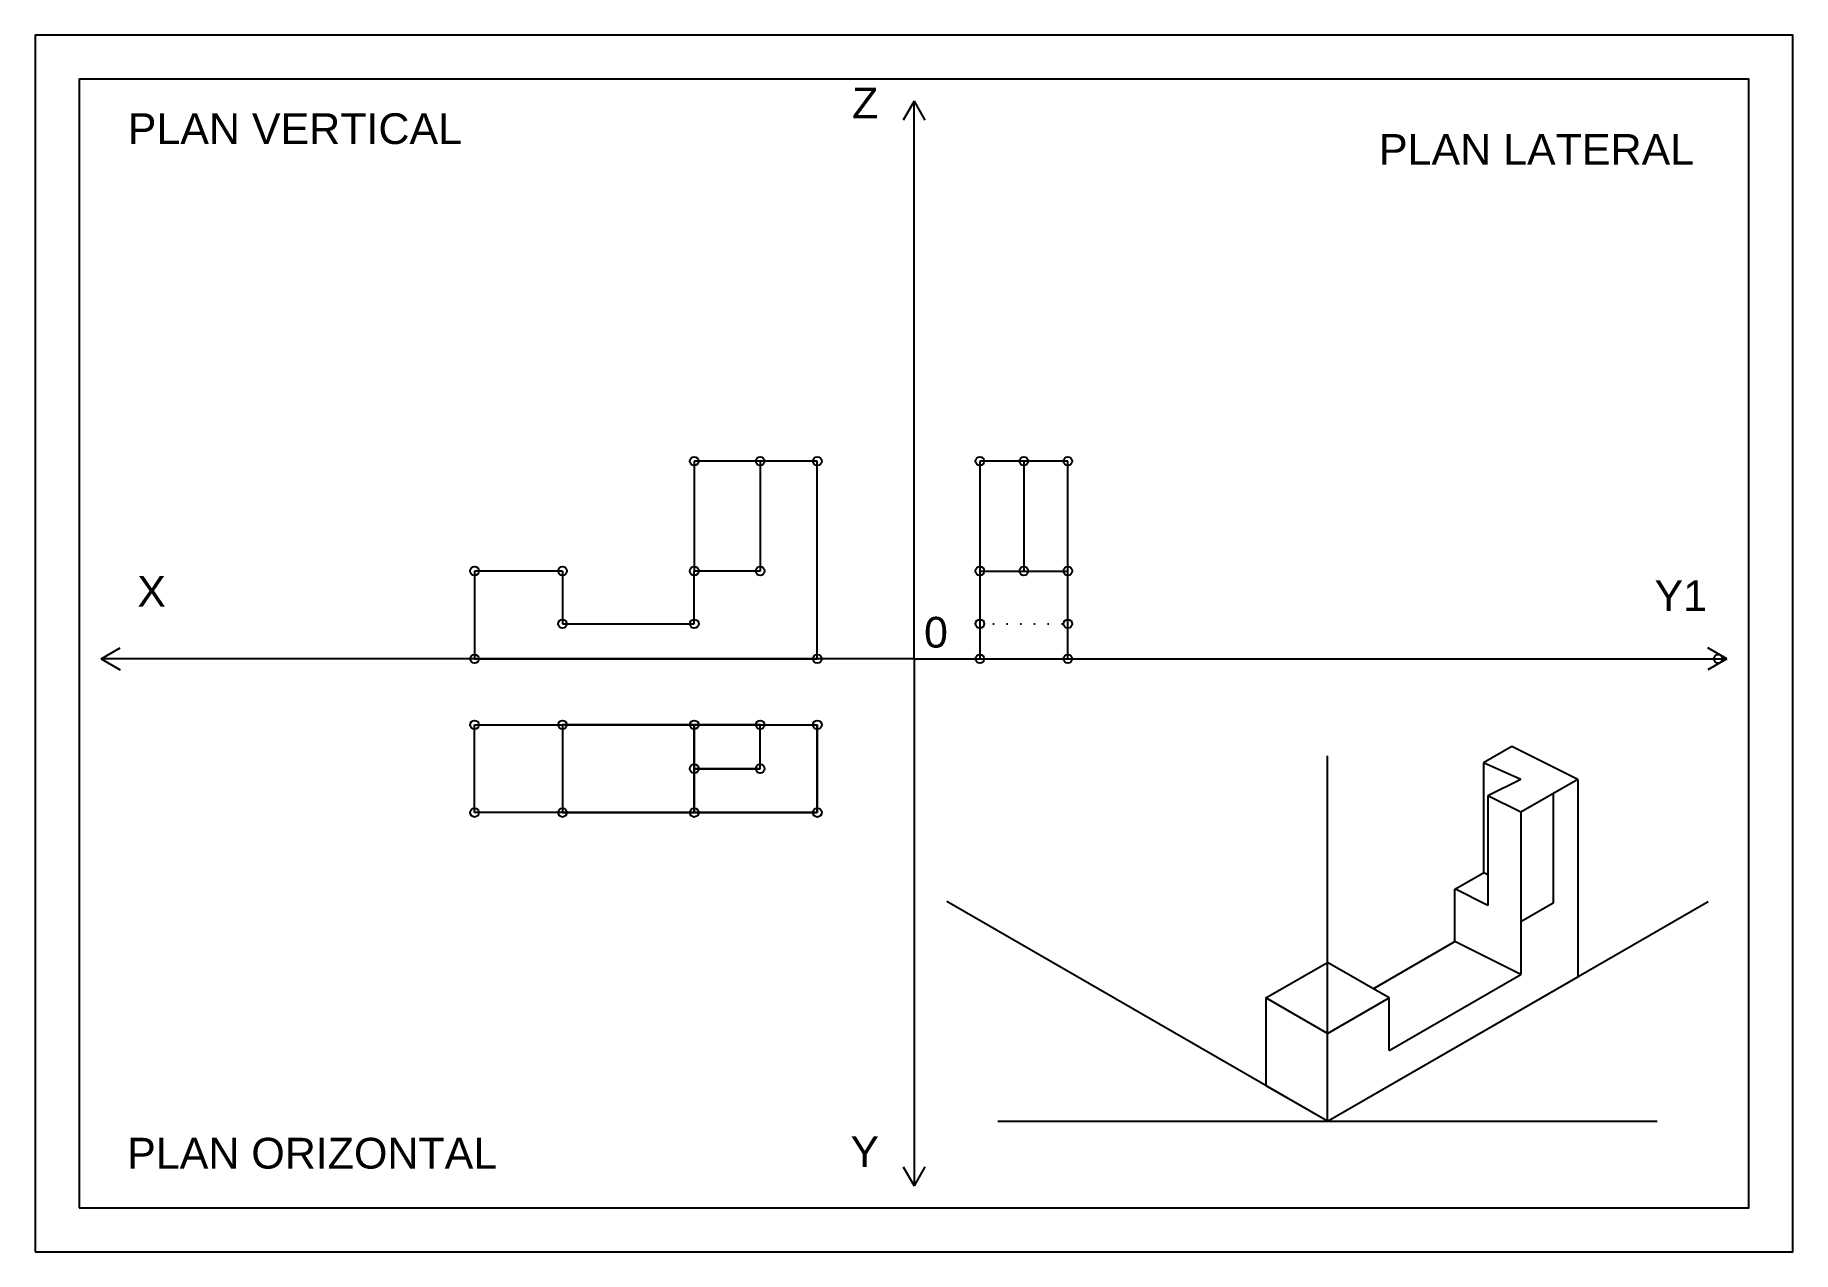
# Model space of a CAD drawing. Header units: millimetres. Extents: x 10 to 410, y 10 to 287.
import ezdxf

# ---------------------------------------------------------------- set-up
doc = ezdxf.new("R2010")
doc.units = ezdxf.units.MM
doc.linetypes.add('ACAD_ISO07W100', pattern=[3, 0, -3])
for name, color, linetype in [('3D', 130, 'Continuous'), ('LINII ABCD', 1, 'Continuous'), ('LINII EFUV', 3, 'Continuous'), ('LINII IJLK', 50, 'Continuous'), ('LINII MTTZSP1N', 131, 'Continuous'), ('LINII RPWY', 5, 'Continuous'), ('PUNCTUL A', 4, 'Continuous'), ('PUNCTUL B', 1, 'Continuous'), ('PUNCTUL C', 2, 'Continuous'), ('PUNCTUL D', 5, 'Continuous'), ('PUNCTUL E', 40, 'Continuous'), ('PUNCTUL F', 6, 'Continuous'), ('PUNCTUL I', 104, 'Continuous'), ('PUNCTUL J', 154, 'Continuous'), ('PUNCTUL K', 8, 'Continuous'), ('PUNCTUL L', 220, 'Continuous'), ('PUNCTUL M', 110, 'Continuous'), ('PUNCTUL N', 130, 'Continuous'), ('PUNCTUL P', 200, 'Continuous'), ('PUNCTUL P1', 24, 'Continuous'), ('PUNCTUL R', 1, 'Continuous'), ('PUNCTUL S', 140, 'Continuous'), ('PUNCTUL T', 50, 'Continuous'), ('PUNCTUL TZ', 201, 'Continuous'), ('PUNCTUL U', 32, 'Continuous'), ('PUNCTUL V', 93, 'Continuous'), ('PUNCTUL W', 170, 'Continuous'), ('PUNCTUL Y', 80, 'Continuous'), ('VERTICAL', 10, 'Continuous')]:
    doc.layers.add(name, color=color, linetype=linetype)
doc.styles.get("Standard").update_dxf_attribs({"font": 'arial.ttf'})

msp = doc.modelspace()

# ---------------------------------------------------------------- linework, layer by layer
for p, q in [((210, 272), (207.5, 267.67)), ((210, 145), (210, 272)), ((210, 272), (212.5, 267.67)), ((25, 145), (29.33, 147.5)), ((210, 145), (25, 145)), ((25, 145), (29.33, 142.5)), ((210, 145), (395, 145)), ((210, 145), (210, 25)), ((395, 145), (390.67, 147.5)), ((395, 145), (390.67, 142.5)), ((304.1, 39.74), (304.1, 122.9)), ((304.1, 39.74), (217.5, 89.74)), ((304.1, 39.74), (390.7, 89.74)), ((304.1, 39.74), (304.1, 59.74)), ((229.1, 39.74), (379.1, 39.74)), ((207.5, 29.33), (210, 25)), ((212.5, 29.33), (210, 25))]:
    msp.add_line(p, q)
for points in [[(10, 10), (410, 10), (410, 287), (10, 287)], [(20, 20), (400, 20), (400, 277), (20, 277)]]:
    msp.add_lwpolyline(points, close=True)
at = {"layer": '3D'}
for p, q in [((346.08, 125.07), (339.58, 121.32)), ((361.09, 117.57), (346.08, 125.07)), ((348.09, 117.57), (339.58, 121.32)), ((339.58, 121.32), (339.58, 96.32)), ((348.09, 117.57), (340.59, 113.82)), ((361.09, 117.57), (348.1, 110.07)), ((361.09, 117.57), (361.09, 92.61)), ((348.1, 110.07), (340.59, 113.82)), ((340.59, 113.82), (340.59, 88.86)), ((355.46, 114.32), (355.46, 89.39)), ((348.1, 110.07), (348.1, 85.11)), ((333.09, 92.57), (339.58, 96.32)), ((340.59, 95.82), (339.55, 96.34)), ((340.59, 88.86), (333.09, 92.61)), ((333.09, 80.64), (333.09, 92.57)), ((361.09, 92.61), (361.09, 72.64)), ((355.46, 89.39), (348.1, 85.14)), ((348.1, 85.11), (348.1, 73.14)), ((314.49, 69.91), (333.09, 80.64)), ((348.1, 73.14), (333.09, 80.64)), ((290.1, 67.82), (304.1, 75.91)), ((318.1, 67.82), (304.1, 75.91)), ((304.1, 39.74), (361.09, 72.64)), ((318.1, 55.82), (348.1, 73.14)), ((304.1, 59.74), (290.1, 67.82)), ((290.1, 67.82), (290.1, 47.82)), ((304.1, 59.74), (318.1, 67.82)), ((318.1, 55.82), (318.1, 67.82)), ((304.1, 39.74), (304.1, 59.74)), ((304.1, 39.74), (290.1, 47.82))]:
    msp.add_line(p, q, dxfattribs=at)
at = {"layer": 'LINII ABCD'}
for p, q in [((110, 110), (110, 130)), ((110, 130), (130, 130)), ((130, 130), (130, 110)), ((130, 110), (110, 110))]:
    msp.add_line(p, q, dxfattribs=at)
at = {"layer": 'LINII EFUV'}
for p, q in [((110, 110), (110, 130)), ((110, 130), (188, 130)), ((188, 130), (188, 110)), ((188, 110), (110, 110))]:
    msp.add_line(p, q, dxfattribs=at)
at = {"layer": 'LINII IJLK'}
for p, q in [((130, 130), (130, 110)), ((160, 130), (130, 130)), ((160, 110), (160, 130)), ((130, 110), (160, 110))]:
    msp.add_line(p, q, dxfattribs=at)
at = {"layer": 'LINII MTTZSP1N'}
for p, q in [((188, 110), (188, 130)), ((160, 120), (160, 110)), ((175, 120), (160, 120)), ((160, 110), (188, 110))]:
    msp.add_line(p, q, dxfattribs=at)
at = {"layer": 'LINII RPWY'}
for p, q in [((175, 130), (160, 130)), ((160, 130), (160, 120)), ((175, 120), (175, 130)), ((160, 120), (175, 120))]:
    msp.add_line(p, q, dxfattribs=at)
at = {"layer": 'PUNCTUL A'}
for centre in [(110, 165), (245, 165), (110, 110)]:
    msp.add_circle(centre, 1, dxfattribs=at)
at = {"layer": 'PUNCTUL B'}
for centre in [(225, 165), (110, 130)]:
    msp.add_circle(centre, 1, dxfattribs=at)
at = {"layer": 'PUNCTUL C'}
for centre in [(130, 165), (225, 165), (130, 130)]:
    msp.add_circle(centre, 1, dxfattribs=at)
at = {"layer": 'PUNCTUL D'}
for centre in [(245, 165), (130, 110)]:
    msp.add_circle(centre, 1, dxfattribs=at)
at = {"layer": 'PUNCTUL E'}
for centre in [(110, 145), (245, 145), (110, 110)]:
    msp.add_circle(centre, 1, dxfattribs=at)
at = {"layer": 'PUNCTUL F'}
for centre in [(225, 145), (110, 130)]:
    msp.add_circle(centre, 1, dxfattribs=at)
at = {"layer": 'PUNCTUL I'}
for centre in [(130, 153), (225, 153), (130, 130)]:
    msp.add_circle(centre, 1, dxfattribs=at)
at = {"layer": 'PUNCTUL J'}
for centre in [(245, 153), (130, 110)]:
    msp.add_circle(centre, 1, dxfattribs=at)
at = {"layer": 'PUNCTUL K'}
for centre in [(160, 153), (225, 153), (160, 130)]:
    msp.add_circle(centre, 1, dxfattribs=at)
at = {"layer": 'PUNCTUL L'}
for centre in [(245, 153), (160, 110)]:
    msp.add_circle(centre, 1, dxfattribs=at)
at = {"layer": 'PUNCTUL M'}
for centre in [(160, 190), (235, 190), (160, 120)]:
    msp.add_circle(centre, 1, dxfattribs=at)
at = {"layer": 'PUNCTUL N'}
for centre in [(175, 190), (235, 190), (175, 120)]:
    msp.add_circle(centre, 1, dxfattribs=at)
at = {"layer": 'PUNCTUL P'}
for centre in [(175, 165), (235, 165), (175, 120)]:
    msp.add_circle(centre, 1, dxfattribs=at)
at = {"layer": 'PUNCTUL P1'}
for centre in [(225, 190), (175, 130)]:
    msp.add_circle(centre, 1, dxfattribs=at)
at = {"layer": 'PUNCTUL R'}
for centre in [(160, 165), (235, 165), (160, 120)]:
    msp.add_circle(centre, 1, dxfattribs=at)
at = {"layer": 'PUNCTUL S'}
for centre in [(188, 190), (225, 190), (188, 130)]:
    msp.add_circle(centre, 1, dxfattribs=at)
at = {"layer": 'PUNCTUL T'}
for centre in [(245, 190), (160, 110)]:
    msp.add_circle(centre, 1, dxfattribs=at)
at = {"layer": 'PUNCTUL TZ'}
for centre in [(245, 190), (393, 145), (188, 110)]:
    msp.add_circle(centre, 1, dxfattribs=at)
at = {"layer": 'PUNCTUL U'}
for centre in [(188, 145), (225, 145), (188, 130)]:
    msp.add_circle(centre, 1, dxfattribs=at)
at = {"layer": 'PUNCTUL V'}
for centre in [(245, 145), (188, 110)]:
    msp.add_circle(centre, 1, dxfattribs=at)
at = {"layer": 'PUNCTUL W'}
for centre in [(245, 165), (175, 130)]:
    msp.add_circle(centre, 1, dxfattribs=at)
at = {"layer": 'PUNCTUL Y'}
for centre in [(245, 165), (160, 130)]:
    msp.add_circle(centre, 1, dxfattribs=at)
at = {"layer": 'VERTICAL'}
for p, q in [((175, 190), (160, 190)), ((160, 190), (160, 165)), ((188, 190), (175, 190)), ((175, 190), (175, 165)), ((188, 145), (188, 190)), ((245, 190), (225, 190)), ((225, 190), (225, 145)), ((235, 190), (235, 165)), ((245, 145), (245, 190)), ((130, 165), (110, 165)), ((110, 165), (110, 145)), ((130, 165), (130, 153)), ((175, 165), (160, 165)), ((160, 153), (160, 165)), ((225, 165), (245, 165)), ((130, 153), (160, 153)), ((110, 145), (188, 145)), ((225, 145), (245, 145))]:
    msp.add_line(p, q, dxfattribs=at)
at = {"layer": 'VERTICAL', "linetype": 'ACAD_ISO07W100'}
msp.add_line((225, 153), (245, 153), dxfattribs=at)

# ---------------------------------------------------------------- texts
for s, p in [('Z', (195.9, 268.04)), ('PLAN VERTICAL', (31.07, 262.21)), ('PLAN LATERAL', (315.81, 257.48)), ('X', (33.24, 156.85)), ('Y1', (378.52, 155.88)), ('PLAN ORIZONTAL', (30.94, 28.96)), ('Y', (195.54, 29.33))]:
    msp.add_text(s, height=7).set_placement(p)
msp.add_text('0', height=7, rotation=180).set_placement((217.72, 154.57))

doc.saveas('drawing.dxf')
